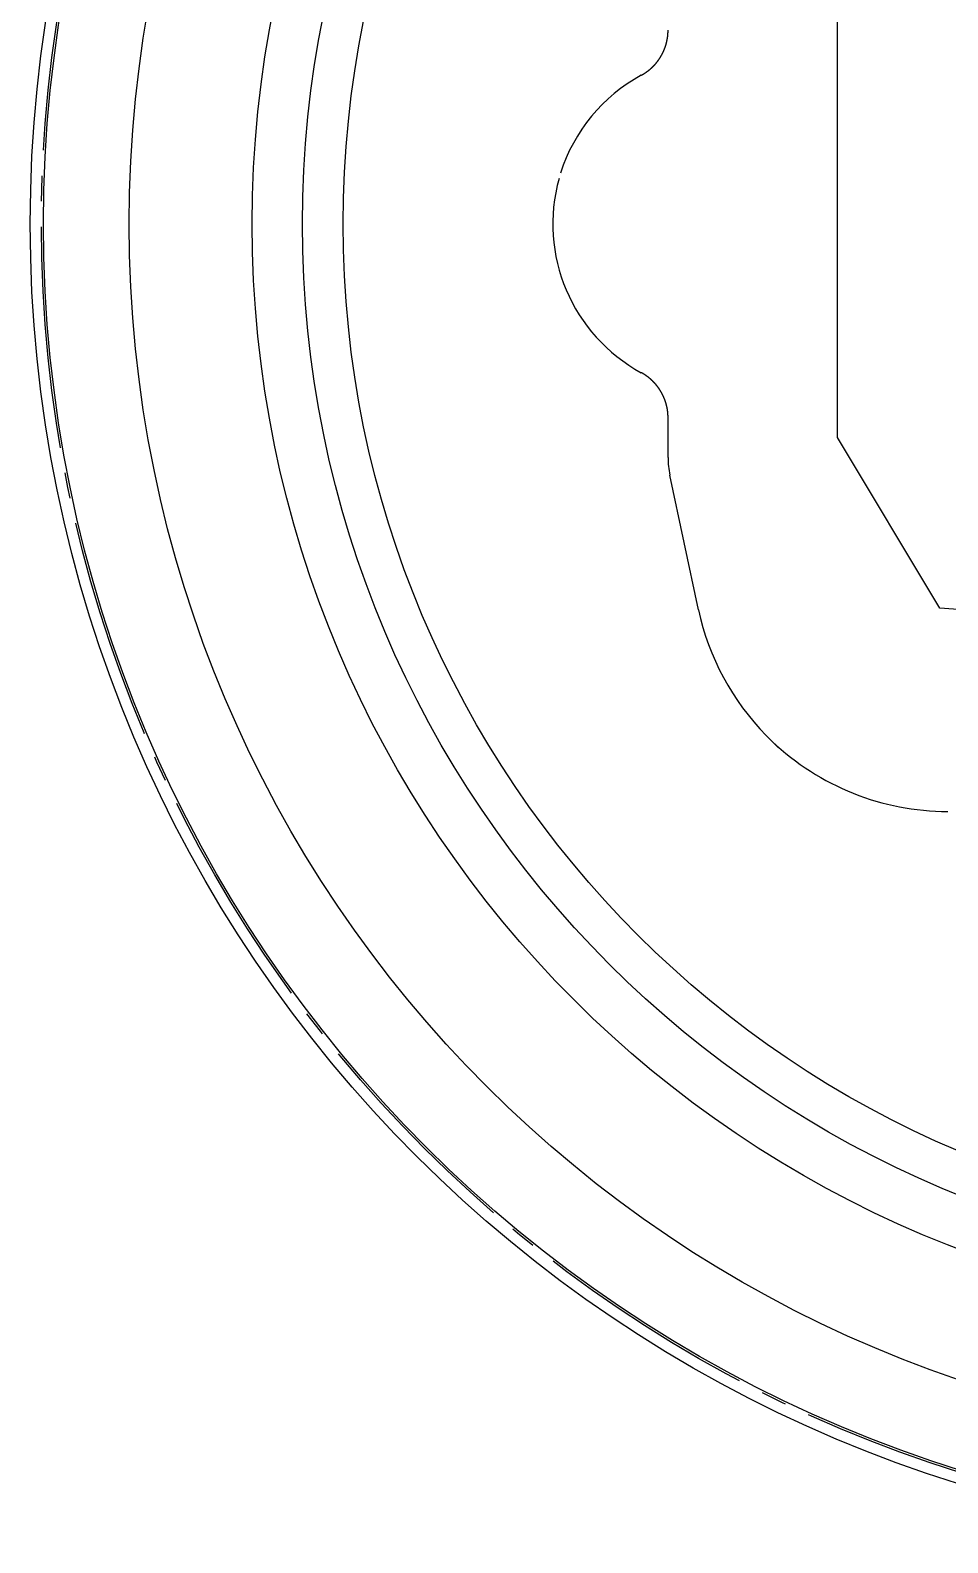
# Model space of a CAD drawing. Extents: x 1 to 357, y 18 to 258.
# Drawn here: x 23.2 to 76.9, y 103.7 to 192.3 of the extents above; entities that cross this region are included whole.
import ezdxf

# ---------------------------------------------------------------- set-up
doc = ezdxf.new("R2010")
doc.units = 0
doc.linetypes.add('CENTER', pattern=[17.5, 13, -1.5, 1.5, -1.5])
doc.layers.get('0').update_dxf_attribs({"linetype": 'CONTINUOUS'})
doc.layers.add('CENTER', color=1, linetype='CENTER')

msp = doc.modelspace()

# ---------------------------------------------------------------- linework, layer by layer
at = {"color": 7, "linetype": 'CONTINUOUS'}
for p, q in [((70.443, 168.403), (70.443, 193.403)), ((60.531, 167.218), (60.531, 169.556)), ((76.443, 158.403), (70.443, 168.403)), ((62.316, 158.303), (60.638, 166.197)), ((100.443, 156.653), (76.443, 158.403)), ((66.263, 150.953), (66.269, 150.947)), ((66.264, 150.953), (66.27, 150.947)), ((66.27, 150.947), (66.977, 150.24))]:
    msp.add_line(p, q, dxfattribs=at)
at = {"color": 7}
for points in [[(58.963, 189.614, 0), (58.97, 189.618, 0), (58.978, 189.622, 0), (58.985, 189.626, 0), (58.992, 189.631, 0), (59, 189.635, 0), (59.007, 189.639, 0), (59.014, 189.643, 0), (59.022, 189.647, 0), (59.029, 189.651, 0), (59.036, 189.656, 0), (59.044, 189.66, 0), (59.051, 189.664, 0), (59.058, 189.668, 0), (59.065, 189.673, 0), (59.072, 189.677, 0), (59.08, 189.681, 0), (59.087, 189.686, 0), (59.094, 189.69, 0), (59.101, 189.694, 0), (59.108, 189.699, 0), (59.116, 189.703, 0), (59.123, 189.708, 0), (59.13, 189.712, 0), (59.137, 189.717, 0), (59.144, 189.721, 0), (59.151, 189.726, 0), (59.158, 189.73, 0), (59.165, 189.735, 0), (59.172, 189.739, 0), (59.179, 189.744, 0), (59.186, 189.749, 0), (59.193, 189.753, 0), (59.2, 189.758, 0), (59.207, 189.763, 0), (59.214, 189.767, 0), (59.221, 189.772, 0), (59.228, 189.777, 0), (59.235, 189.781, 0), (59.242, 189.786, 0), (59.249, 189.791, 0), (59.256, 189.796, 0), (59.263, 189.801, 0), (59.27, 189.806, 0), (59.276, 189.81, 0), (59.283, 189.815, 0), (59.29, 189.82, 0), (59.297, 189.825, 0), (59.304, 189.83, 0), (59.31, 189.835, 0), (59.317, 189.84, 0), (59.324, 189.845, 0), (59.331, 189.85, 0), (59.337, 189.855, 0), (59.344, 189.86, 0), (59.351, 189.865, 0), (59.357, 189.87, 0), (59.364, 189.876, 0), (59.371, 189.881, 0), (59.377, 189.886, 0), (59.384, 189.891, 0), (59.391, 189.896, 0), (59.397, 189.902, 0), (59.404, 189.907, 0), (59.41, 189.912, 0), (59.417, 189.917, 0), (59.423, 189.923, 0), (59.43, 189.928, 0), (59.436, 189.933, 0), (59.443, 189.939, 0), (59.449, 189.944, 0), (59.456, 189.949, 0), (59.462, 189.955, 0), (59.469, 189.96, 0), (59.475, 189.966, 0), (59.481, 189.971, 0), (59.488, 189.977, 0), (59.494, 189.982, 0), (59.501, 189.988, 0), (59.507, 189.993, 0), (59.513, 189.999, 0), (59.52, 190.004, 0), (59.526, 190.01, 0), (59.532, 190.015, 0), (59.538, 190.021, 0), (59.545, 190.027, 0), (59.551, 190.032, 0), (59.557, 190.038, 0), (59.563, 190.044, 0), (59.569, 190.049, 0), (59.575, 190.055, 0), (59.582, 190.061, 0), (59.588, 190.066, 0), (59.594, 190.072, 0), (59.6, 190.078, 0), (59.606, 190.084, 0), (59.612, 190.09, 0), (59.618, 190.096, 0), (59.624, 190.101, 0), (59.63, 190.107, 0), (59.636, 190.113, 0), (59.642, 190.119, 0), (59.648, 190.125, 0), (59.654, 190.131, 0), (59.66, 190.137, 0), (59.666, 190.143, 0), (59.672, 190.149, 0), (59.678, 190.155, 0), (59.684, 190.161, 0), (59.69, 190.167, 0), (59.695, 190.173, 0), (59.701, 190.179, 0), (59.707, 190.185, 0), (59.713, 190.191, 0), (59.718, 190.197, 0), (59.724, 190.203, 0), (59.73, 190.21, 0), (59.736, 190.216, 0), (59.741, 190.222, 0), (59.747, 190.228, 0), (59.753, 190.234, 0), (59.758, 190.241, 0), (59.764, 190.247, 0), (59.77, 190.253, 0), (59.775, 190.259, 0), (59.781, 190.266, 0), (59.786, 190.272, 0), (59.792, 190.278, 0), (59.797, 190.285, 0), (59.803, 190.291, 0), (59.808, 190.297, 0), (59.814, 190.304, 0), (59.819, 190.31, 0), (59.825, 190.317, 0), (59.83, 190.323, 0), (59.835, 190.329, 0), (59.841, 190.336, 0), (59.846, 190.342, 0), (59.852, 190.349, 0), (59.857, 190.355, 0), (59.862, 190.362, 0), (59.867, 190.368, 0), (59.873, 190.375, 0), (59.878, 190.382, 0), (59.883, 190.388, 0), (59.888, 190.395, 0), (59.894, 190.401, 0), (59.899, 190.408, 0), (59.904, 190.415, 0), (59.909, 190.421, 0), (59.914, 190.428, 0), (59.919, 190.435, 0), (59.924, 190.441, 0), (59.929, 190.448, 0), (59.934, 190.455, 0), (59.939, 190.462, 0), (59.944, 190.468, 0), (59.949, 190.475, 0), (59.954, 190.482, 0), (59.959, 190.489, 0), (59.964, 190.495, 0), (59.969, 190.502, 0), (59.974, 190.509, 0), (59.979, 190.516, 0), (59.984, 190.523, 0), (59.989, 190.53, 0), (59.993, 190.537, 0), (59.998, 190.544, 0), (60.003, 190.55, 0), (60.008, 190.557, 0), (60.012, 190.564, 0), (60.017, 190.571, 0), (60.022, 190.578, 0), (60.026, 190.585, 0), (60.031, 190.592, 0), (60.036, 190.599, 0), (60.04, 190.606, 0), (60.045, 190.613, 0), (60.05, 190.62, 0), (60.054, 190.627, 0), (60.059, 190.634, 0), (60.063, 190.642, 0), (60.068, 190.649, 0), (60.072, 190.656, 0), (60.077, 190.663, 0), (60.081, 190.67, 0), (60.086, 190.677, 0), (60.09, 190.684, 0), (60.094, 190.692, 0), (60.099, 190.699, 0), (60.103, 190.706, 0), (60.107, 190.713, 0), (60.112, 190.72, 0), (60.116, 190.728, 0), (60.12, 190.735, 0), (60.124, 190.742, 0), (60.129, 190.749, 0), (60.133, 190.757, 0), (60.137, 190.764, 0), (60.141, 190.771, 0), (60.145, 190.779, 0), (60.149, 190.786, 0), (60.153, 190.793, 0), (60.157, 190.801, 0), (60.162, 190.808, 0), (60.166, 190.815, 0), (60.17, 190.823, 0), (60.174, 190.83, 0), (60.178, 190.838, 0), (60.181, 190.845, 0), (60.185, 190.852, 0), (60.189, 190.86, 0), (60.193, 190.867, 0), (60.197, 190.875, 0), (60.201, 190.882, 0), (60.205, 190.89, 0), (60.209, 190.897, 0), (60.212, 190.905, 0), (60.216, 190.912, 0), (60.22, 190.92, 0), (60.224, 190.927, 0), (60.227, 190.935, 0), (60.231, 190.942, 0), (60.235, 190.95, 0), (60.238, 190.958, 0), (60.242, 190.965, 0), (60.245, 190.973, 0), (60.249, 190.98, 0), (60.252, 190.988, 0), (60.256, 190.996, 0), (60.26, 191.003, 0), (60.263, 191.011, 0), (60.267, 191.019, 0), (60.27, 191.026, 0), (60.273, 191.034, 0), (60.277, 191.042, 0), (60.28, 191.049, 0), (60.283, 191.057, 0), (60.287, 191.065, 0), (60.29, 191.072, 0), (60.293, 191.08, 0), (60.297, 191.088, 0), (60.3, 191.096, 0), (60.303, 191.103, 0), (60.306, 191.111, 0), (60.31, 191.119, 0), (60.313, 191.127, 0), (60.316, 191.135, 0), (60.319, 191.142, 0), (60.322, 191.15, 0), (60.325, 191.158, 0), (60.328, 191.166, 0), (60.331, 191.174, 0), (60.334, 191.182, 0), (60.337, 191.189, 0), (60.34, 191.197, 0), (60.343, 191.205, 0), (60.346, 191.213, 0), (60.349, 191.221, 0), (60.352, 191.229, 0), (60.355, 191.237, 0), (60.358, 191.245, 0), (60.36, 191.253, 0), (60.363, 191.261, 0), (60.366, 191.268, 0), (60.369, 191.276, 0), (60.371, 191.284, 0), (60.374, 191.292, 0), (60.377, 191.3, 0), (60.379, 191.308, 0), (60.382, 191.316, 0), (60.385, 191.324, 0), (60.387, 191.332, 0), (60.39, 191.34, 0), (60.392, 191.348, 0), (60.395, 191.356, 0), (60.397, 191.364, 0), (60.4, 191.372, 0), (60.402, 191.38, 0), (60.405, 191.388, 0), (60.407, 191.396, 0), (60.409, 191.405, 0), (60.412, 191.413, 0), (60.414, 191.421, 0), (60.416, 191.429, 0), (60.419, 191.437, 0), (60.421, 191.445, 0), (60.423, 191.453, 0), (60.425, 191.461, 0), (60.428, 191.469, 0), (60.43, 191.477, 0), (60.432, 191.486, 0), (60.434, 191.494, 0), (60.436, 191.502, 0), (60.438, 191.51, 0), (60.44, 191.518, 0), (60.442, 191.526, 0), (60.444, 191.534, 0), (60.446, 191.543, 0), (60.448, 191.551, 0), (60.45, 191.559, 0), (60.452, 191.567, 0), (60.454, 191.575, 0), (60.456, 191.583, 0), (60.458, 191.592, 0), (60.46, 191.6, 0), (60.462, 191.608, 0), (60.463, 191.616, 0), (60.465, 191.624, 0), (60.467, 191.633, 0), (60.468, 191.641, 0), (60.47, 191.649, 0), (60.472, 191.657, 0), (60.474, 191.666, 0), (60.475, 191.674, 0), (60.477, 191.682, 0), (60.478, 191.69, 0), (60.48, 191.699, 0), (60.481, 191.707, 0), (60.483, 191.715, 0), (60.484, 191.723, 0), (60.486, 191.732, 0), (60.487, 191.74, 0), (60.489, 191.748, 0), (60.49, 191.757, 0), (60.492, 191.765, 0), (60.493, 191.773, 0), (60.494, 191.781, 0), (60.495, 191.79, 0), (60.497, 191.798, 0), (60.498, 191.806, 0), (60.499, 191.815, 0), (60.501, 191.823, 0), (60.502, 191.831, 0), (60.503, 191.84, 0), (60.504, 191.848, 0), (60.505, 191.856, 0), (60.506, 191.865, 0), (60.507, 191.873, 0), (60.508, 191.881, 0), (60.509, 191.89, 0), (60.51, 191.898, 0), (60.511, 191.906, 0), (60.512, 191.915, 0), (60.513, 191.923, 0), (60.514, 191.931, 0), (60.515, 191.94, 0), (60.516, 191.948, 0), (60.517, 191.957, 0), (60.517, 191.965, 0), (60.518, 191.973, 0), (60.519, 191.982, 0), (60.52, 191.99, 0), (60.52, 191.998, 0), (60.521, 192.007, 0), (60.522, 192.015, 0), (60.523, 192.024, 0), (60.523, 192.032, 0), (60.524, 192.04, 0), (60.524, 192.049, 0), (60.525, 192.057, 0), (60.525, 192.066, 0), (60.526, 192.074, 0), (60.526, 192.082, 0), (60.527, 192.091, 0), (60.527, 192.099, 0), (60.528, 192.107, 0), (60.528, 192.116, 0), (60.528, 192.124, 0), (60.529, 192.133, 0), (60.529, 192.141, 0), (60.529, 192.149, 0), (60.53, 192.158, 0), (60.53, 192.166, 0), (60.53, 192.175, 0), (60.53, 192.183, 0), (60.531, 192.191, 0), (60.531, 192.2, 0), (60.531, 192.208, 0), (60.531, 192.217, 0), (60.531, 192.225, 0), (60.531, 192.233, 0), (60.531, 192.242, 0), (60.531, 192.25, 0)], [(60.531, 169.556, 0), (60.531, 169.564, 0), (60.531, 169.573, 0), (60.531, 169.581, 0), (60.531, 169.59, 0), (60.531, 169.598, 0), (60.531, 169.606, 0), (60.531, 169.615, 0), (60.53, 169.623, 0), (60.53, 169.632, 0), (60.53, 169.64, 0), (60.53, 169.648, 0), (60.529, 169.657, 0), (60.529, 169.665, 0), (60.529, 169.674, 0), (60.528, 169.682, 0), (60.528, 169.69, 0), (60.528, 169.699, 0), (60.527, 169.707, 0), (60.527, 169.716, 0), (60.526, 169.724, 0), (60.526, 169.732, 0), (60.525, 169.741, 0), (60.525, 169.749, 0), (60.524, 169.758, 0), (60.524, 169.766, 0), (60.523, 169.774, 0), (60.523, 169.783, 0), (60.522, 169.791, 0), (60.521, 169.799, 0), (60.52, 169.808, 0), (60.52, 169.816, 0), (60.519, 169.825, 0), (60.518, 169.833, 0), (60.517, 169.841, 0), (60.517, 169.85, 0), (60.516, 169.858, 0), (60.515, 169.866, 0), (60.514, 169.875, 0), (60.513, 169.883, 0), (60.512, 169.892, 0), (60.511, 169.9, 0), (60.51, 169.908, 0), (60.509, 169.917, 0), (60.508, 169.925, 0), (60.507, 169.933, 0), (60.506, 169.942, 0), (60.505, 169.95, 0), (60.504, 169.958, 0), (60.503, 169.967, 0), (60.502, 169.975, 0), (60.501, 169.983, 0), (60.499, 169.992, 0), (60.498, 170, 0), (60.497, 170.008, 0), (60.495, 170.017, 0), (60.494, 170.025, 0), (60.493, 170.033, 0), (60.492, 170.041, 0), (60.49, 170.05, 0), (60.489, 170.058, 0), (60.487, 170.066, 0), (60.486, 170.075, 0), (60.484, 170.083, 0), (60.483, 170.091, 0), (60.481, 170.099, 0), (60.48, 170.108, 0), (60.478, 170.116, 0), (60.477, 170.124, 0), (60.475, 170.132, 0), (60.474, 170.141, 0), (60.472, 170.149, 0), (60.47, 170.157, 0), (60.468, 170.165, 0), (60.467, 170.174, 0), (60.465, 170.182, 0), (60.463, 170.19, 0), (60.462, 170.198, 0), (60.46, 170.206, 0), (60.458, 170.215, 0), (60.456, 170.223, 0), (60.454, 170.231, 0), (60.452, 170.239, 0), (60.45, 170.247, 0), (60.448, 170.256, 0), (60.446, 170.264, 0), (60.444, 170.272, 0), (60.442, 170.28, 0), (60.44, 170.288, 0), (60.438, 170.296, 0), (60.436, 170.305, 0), (60.434, 170.313, 0), (60.432, 170.321, 0), (60.43, 170.329, 0), (60.428, 170.337, 0), (60.425, 170.345, 0), (60.423, 170.353, 0), (60.421, 170.361, 0), (60.419, 170.369, 0), (60.416, 170.378, 0), (60.414, 170.386, 0), (60.412, 170.394, 0), (60.409, 170.402, 0), (60.407, 170.41, 0), (60.405, 170.418, 0), (60.402, 170.426, 0), (60.4, 170.434, 0), (60.397, 170.442, 0), (60.395, 170.45, 0), (60.392, 170.458, 0), (60.39, 170.466, 0), (60.387, 170.474, 0), (60.385, 170.482, 0), (60.382, 170.49, 0), (60.379, 170.498, 0), (60.377, 170.506, 0), (60.374, 170.514, 0), (60.371, 170.522, 0), (60.369, 170.53, 0), (60.366, 170.538, 0), (60.363, 170.546, 0), (60.36, 170.554, 0), (60.358, 170.562, 0), (60.355, 170.57, 0), (60.352, 170.577, 0), (60.349, 170.585, 0), (60.346, 170.593, 0), (60.343, 170.601, 0), (60.34, 170.609, 0), (60.337, 170.617, 0), (60.334, 170.625, 0), (60.331, 170.633, 0), (60.328, 170.64, 0), (60.325, 170.648, 0), (60.322, 170.656, 0), (60.319, 170.664, 0), (60.316, 170.672, 0), (60.313, 170.68, 0), (60.31, 170.687, 0), (60.306, 170.695, 0), (60.303, 170.703, 0), (60.3, 170.711, 0), (60.297, 170.718, 0), (60.293, 170.726, 0), (60.29, 170.734, 0), (60.287, 170.742, 0), (60.283, 170.749, 0), (60.28, 170.757, 0), (60.277, 170.765, 0), (60.273, 170.772, 0), (60.27, 170.78, 0), (60.267, 170.788, 0), (60.263, 170.795, 0), (60.26, 170.803, 0), (60.256, 170.811, 0), (60.252, 170.818, 0), (60.249, 170.826, 0), (60.245, 170.834, 0), (60.242, 170.841, 0), (60.238, 170.849, 0), (60.235, 170.856, 0), (60.231, 170.864, 0), (60.227, 170.871, 0), (60.224, 170.879, 0), (60.22, 170.887, 0), (60.216, 170.894, 0), (60.212, 170.902, 0), (60.209, 170.909, 0), (60.205, 170.917, 0), (60.201, 170.924, 0), (60.197, 170.932, 0), (60.193, 170.939, 0), (60.189, 170.946, 0), (60.185, 170.954, 0), (60.181, 170.961, 0), (60.178, 170.969, 0), (60.174, 170.976, 0), (60.17, 170.984, 0), (60.166, 170.991, 0), (60.162, 170.998, 0), (60.157, 171.006, 0), (60.153, 171.013, 0), (60.149, 171.02, 0), (60.145, 171.028, 0), (60.141, 171.035, 0), (60.137, 171.042, 0), (60.133, 171.05, 0), (60.129, 171.057, 0), (60.124, 171.064, 0), (60.12, 171.071, 0), (60.116, 171.079, 0), (60.112, 171.086, 0), (60.107, 171.093, 0), (60.103, 171.1, 0), (60.099, 171.108, 0), (60.094, 171.115, 0), (60.09, 171.122, 0), (60.086, 171.129, 0), (60.081, 171.136, 0), (60.077, 171.143, 0), (60.072, 171.15, 0), (60.068, 171.158, 0), (60.063, 171.165, 0), (60.059, 171.172, 0), (60.054, 171.179, 0), (60.05, 171.186, 0), (60.045, 171.193, 0), (60.04, 171.2, 0), (60.036, 171.207, 0), (60.031, 171.214, 0), (60.026, 171.221, 0), (60.022, 171.228, 0), (60.017, 171.235, 0), (60.012, 171.242, 0), (60.008, 171.249, 0), (60.003, 171.256, 0), (59.998, 171.263, 0), (59.993, 171.27, 0), (59.989, 171.277, 0), (59.984, 171.283, 0), (59.979, 171.29, 0), (59.974, 171.297, 0), (59.969, 171.304, 0), (59.964, 171.311, 0), (59.959, 171.318, 0), (59.954, 171.324, 0), (59.949, 171.331, 0), (59.944, 171.338, 0), (59.939, 171.345, 0), (59.934, 171.351, 0), (59.929, 171.358, 0), (59.924, 171.365, 0), (59.919, 171.372, 0), (59.914, 171.378, 0), (59.909, 171.385, 0), (59.904, 171.392, 0), (59.899, 171.398, 0), (59.894, 171.405, 0), (59.888, 171.412, 0), (59.883, 171.418, 0), (59.878, 171.425, 0), (59.873, 171.431, 0), (59.867, 171.438, 0), (59.862, 171.444, 0), (59.857, 171.451, 0), (59.852, 171.457, 0), (59.846, 171.464, 0), (59.841, 171.47, 0), (59.835, 171.477, 0), (59.83, 171.483, 0), (59.825, 171.49, 0), (59.819, 171.496, 0), (59.814, 171.503, 0), (59.808, 171.509, 0), (59.803, 171.515, 0), (59.797, 171.522, 0), (59.792, 171.528, 0), (59.786, 171.534, 0), (59.781, 171.541, 0), (59.775, 171.547, 0), (59.77, 171.553, 0), (59.764, 171.559, 0), (59.758, 171.566, 0), (59.753, 171.572, 0), (59.747, 171.578, 0), (59.741, 171.584, 0), (59.736, 171.591, 0), (59.73, 171.597, 0), (59.724, 171.603, 0), (59.718, 171.609, 0), (59.713, 171.615, 0), (59.707, 171.621, 0), (59.701, 171.627, 0), (59.695, 171.633, 0), (59.69, 171.639, 0), (59.684, 171.645, 0), (59.678, 171.651, 0), (59.672, 171.657, 0), (59.666, 171.663, 0), (59.66, 171.669, 0), (59.654, 171.675, 0), (59.648, 171.681, 0), (59.642, 171.687, 0), (59.636, 171.693, 0), (59.63, 171.699, 0), (59.624, 171.705, 0), (59.618, 171.711, 0), (59.612, 171.717, 0), (59.606, 171.722, 0), (59.6, 171.728, 0), (59.594, 171.734, 0), (59.588, 171.74, 0), (59.582, 171.746, 0), (59.575, 171.751, 0), (59.569, 171.757, 0), (59.563, 171.763, 0), (59.557, 171.768, 0), (59.551, 171.774, 0), (59.545, 171.78, 0), (59.538, 171.785, 0), (59.532, 171.791, 0), (59.526, 171.797, 0), (59.52, 171.802, 0), (59.513, 171.808, 0), (59.507, 171.813, 0), (59.501, 171.819, 0), (59.494, 171.824, 0), (59.488, 171.83, 0), (59.481, 171.835, 0), (59.475, 171.841, 0), (59.469, 171.846, 0), (59.462, 171.852, 0), (59.456, 171.857, 0), (59.449, 171.862, 0), (59.443, 171.868, 0), (59.436, 171.873, 0), (59.43, 171.878, 0), (59.423, 171.884, 0), (59.417, 171.889, 0), (59.41, 171.894, 0), (59.404, 171.9, 0), (59.397, 171.905, 0), (59.391, 171.91, 0), (59.384, 171.915, 0), (59.377, 171.92, 0), (59.371, 171.926, 0), (59.364, 171.931, 0), (59.357, 171.936, 0), (59.351, 171.941, 0), (59.344, 171.946, 0), (59.337, 171.951, 0), (59.331, 171.956, 0), (59.324, 171.961, 0), (59.317, 171.966, 0), (59.31, 171.971, 0), (59.304, 171.976, 0), (59.297, 171.981, 0), (59.29, 171.986, 0), (59.283, 171.991, 0), (59.276, 171.996, 0), (59.27, 172.001, 0), (59.263, 172.006, 0), (59.256, 172.01, 0), (59.249, 172.015, 0), (59.242, 172.02, 0), (59.235, 172.025, 0), (59.228, 172.03, 0), (59.221, 172.034, 0), (59.214, 172.039, 0), (59.207, 172.044, 0), (59.2, 172.048, 0), (59.193, 172.053, 0), (59.186, 172.058, 0), (59.179, 172.062, 0), (59.172, 172.067, 0), (59.165, 172.072, 0), (59.158, 172.076, 0), (59.151, 172.081, 0), (59.144, 172.085, 0), (59.137, 172.09, 0), (59.13, 172.094, 0), (59.123, 172.099, 0), (59.116, 172.103, 0), (59.108, 172.108, 0), (59.101, 172.112, 0), (59.094, 172.116, 0), (59.087, 172.121, 0), (59.08, 172.125, 0), (59.072, 172.129, 0), (59.065, 172.134, 0), (59.058, 172.138, 0), (59.051, 172.142, 0), (59.044, 172.147, 0), (59.036, 172.151, 0), (59.029, 172.155, 0), (59.022, 172.159, 0), (59.014, 172.163, 0), (59.007, 172.167, 0), (59, 172.172, 0), (58.992, 172.176, 0), (58.985, 172.18, 0), (58.978, 172.184, 0), (58.97, 172.188, 0), (58.963, 172.192, 0)]]:
    msp.add_polyline3d(points, dxfattribs=at)
at = {"color": 7, "linetype": 'CONTINUOUS'}
for centre, radius in [((100.444, 180.903), 77.25), ((100.444, 180.903), 76.475), ((100.444, 180.903), 71.457), ((100.443, 180.903), 64.257), ((100.444, 180.903), 61.316), ((100.444, 180.903), 58.93)]:
    msp.add_circle(centre, radius, dxfattribs=at)
for centre, radius, start, end in [((63.694, 180.903), 9.913, 118.50619, 162.48914), ((63.694, 180.903), 9.913, 164.37817, 241.49381), ((65.444, 167.218), 4.913, 180, 192), ((76.904, 161.403), 14.913, 192, 224.51735), ((76.907, 161.43), 14.939, 226.49509, 269.98278)]:
    msp.add_arc(centre, radius, start, end, dxfattribs=at)
at = {"layer": 'CENTER'}
msp.add_circle((100.443, 180.903), 76.6, dxfattribs=at)

doc.saveas('drawing.dxf')
